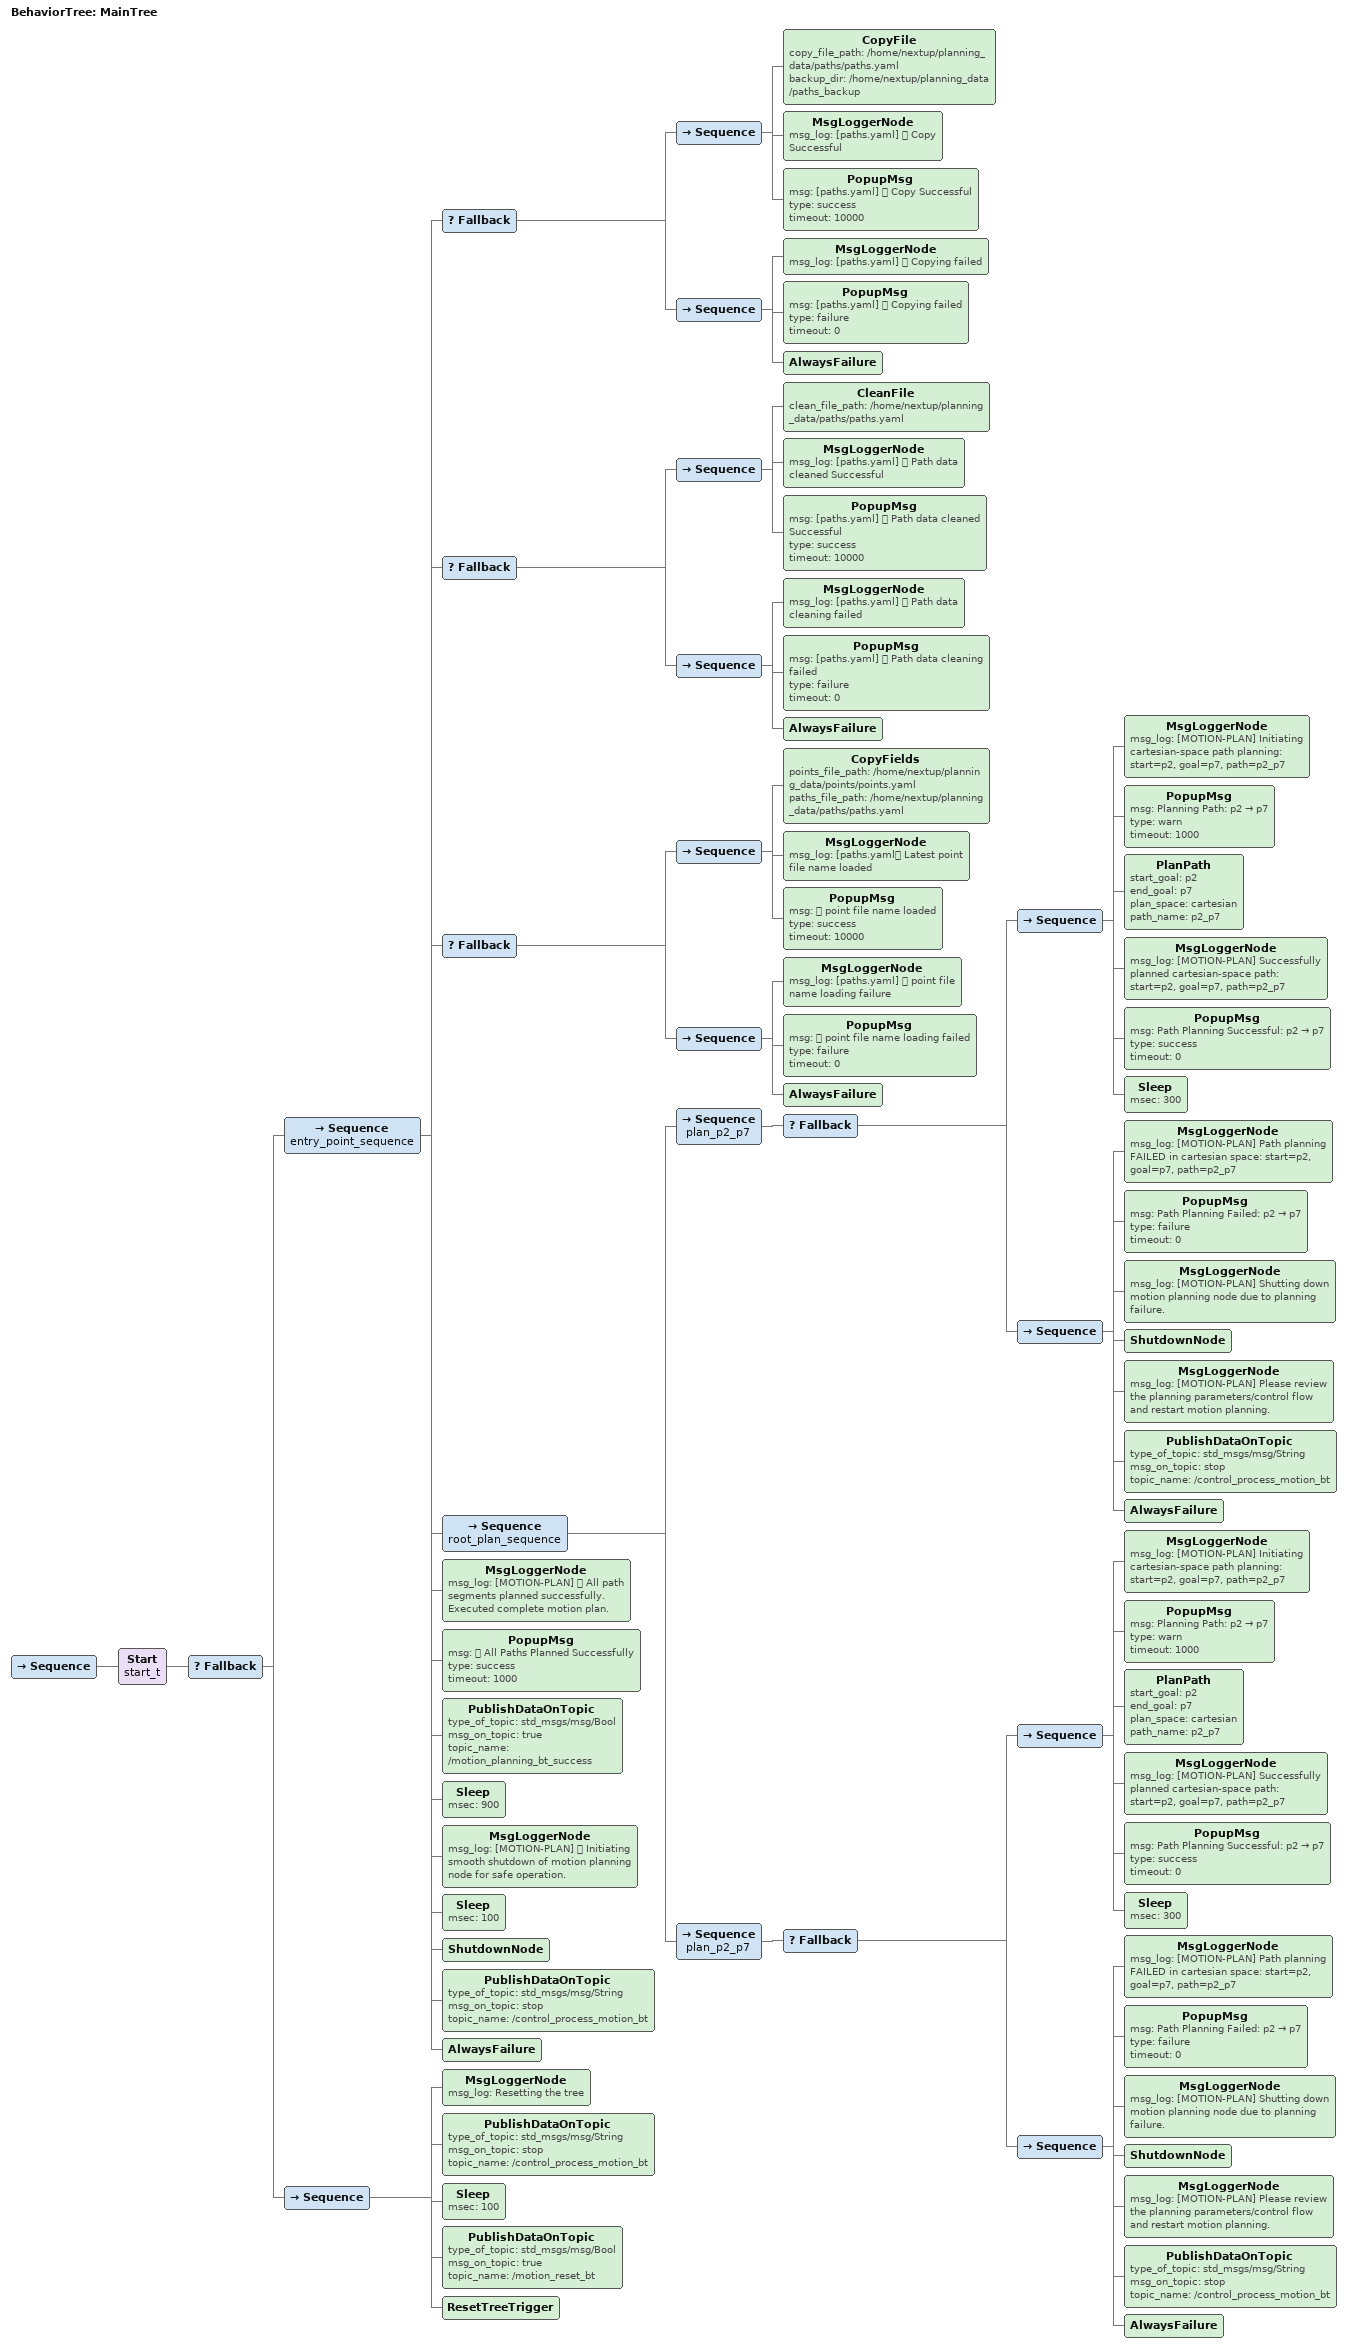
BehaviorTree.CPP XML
<root main_tree_to_execute="MainTree">
  <BehaviorTree ID="MainTree">
    <Sequence>
      <Start name="start_t">
        <Fallback>

          <Sequence name="entry_point_sequence">

            <Fallback>
              <Sequence>
                <CopyFile copy_file_path="/home/nextup/planning_data/paths/paths.yaml" backup_dir="/home/nextup/planning_data/paths_backup"/>
                <MsgLoggerNode msg_log="[paths.yaml] ✅ Copy Successful" />
                <PopupMsg msg="[paths.yaml] ✅ Copy Successful" type="success" timeout="10000" />
              </Sequence>

              <Sequence>
                <MsgLoggerNode msg_log="[paths.yaml] ❌ Copying failed" />
                <PopupMsg msg="[paths.yaml] ❌ Copying failed" type="failure" timeout="0" />
                <AlwaysFailure />
              </Sequence>
            </Fallback>

            <Fallback>
              <Sequence>
                <CleanFile clean_file_path="/home/nextup/planning_data/paths/paths.yaml"/>
                <MsgLoggerNode msg_log="[paths.yaml] ✅ Path data cleaned Successful" />
                <PopupMsg msg="[paths.yaml] ✅ Path data cleaned Successful" type="success" timeout="10000" />
              </Sequence>

              <Sequence>
                <MsgLoggerNode msg_log="[paths.yaml] ❌ Path data cleaning failed" />
                <PopupMsg msg="[paths.yaml] ❌ Path data cleaning failed" type="failure" timeout="0" />
                <AlwaysFailure />
              </Sequence>
            </Fallback>

            <Fallback>
              <Sequence>
                <CopyFields points_file_path="/home/nextup/planning_data/points/points.yaml" paths_file_path="/home/nextup/planning_data/paths/paths.yaml"/>
                <MsgLoggerNode msg_log="[paths.yaml✅ Latest point file name loaded" />
                <PopupMsg msg="✅ point file name loaded" type="success" timeout="10000" />
              </Sequence>

              <Sequence>
                <MsgLoggerNode msg_log="[paths.yaml] ❌ point file name loading failure" />
                <PopupMsg msg="❌ point file name loading failed" type="failure" timeout="0" />
                <AlwaysFailure />
              </Sequence>
            </Fallback>
            <!-- above fix -->

            <Sequence name="root_plan_sequence">

              <Sequence name="plan_p2_p7">
                <Fallback>
                  <Sequence>
                    <MsgLoggerNode
                      msg_log="[MOTION-PLAN] Initiating cartesian-space path planning: start=p2, goal=p7, path=p2_p7" />
                    <PopupMsg msg="Planning Path: p2 → p7" type="warn" timeout="1000" />
                    <PlanPath start_goal="p2" end_goal="p7" plan_space="cartesian" path_name="p2_p7" />
                    <MsgLoggerNode
                      msg_log="[MOTION-PLAN] Successfully planned cartesian-space path: start=p2, goal=p7, path=p2_p7" />
                    <PopupMsg msg="Path Planning Successful: p2 → p7" type="success" timeout="0" />
                    <Sleep msec="300" />
                  </Sequence>
                  <Sequence>
                    <MsgLoggerNode
                      msg_log="[MOTION-PLAN] Path planning FAILED in cartesian space: start=p2, goal=p7, path=p2_p7" />
                    <PopupMsg msg="Path Planning Failed: p2 → p7" type="failure" timeout="0" />
                    <MsgLoggerNode
                      msg_log="[MOTION-PLAN] Shutting down motion planning node due to planning failure." />
                    <ShutdownNode />
                    <MsgLoggerNode
                      msg_log="[MOTION-PLAN] Please review the planning parameters/control flow and restart motion planning." />
                    <PublishDataOnTopic type_of_topic="std_msgs/msg/String" msg_on_topic="stop"
                      topic_name="/control_process_motion_bt" />
                    <AlwaysFailure />
                  </Sequence>
                </Fallback>
              </Sequence>

              <Sequence name="plan_p2_p7">
                <Fallback>
                  <Sequence>
                    <MsgLoggerNode
                      msg_log="[MOTION-PLAN] Initiating cartesian-space path planning: start=p2, goal=p7, path=p2_p7" />
                    <PopupMsg msg="Planning Path: p2 → p7" type="warn" timeout="1000" />
                    <PlanPath start_goal="p2" end_goal="p7" plan_space="cartesian" path_name="p2_p7" />
                    <MsgLoggerNode
                      msg_log="[MOTION-PLAN] Successfully planned cartesian-space path: start=p2, goal=p7, path=p2_p7" />
                    <PopupMsg msg="Path Planning Successful: p2 → p7" type="success" timeout="0" />
                    <Sleep msec="300" />
                  </Sequence>
                  <Sequence>
                    <MsgLoggerNode
                      msg_log="[MOTION-PLAN] Path planning FAILED in cartesian space: start=p2, goal=p7, path=p2_p7" />
                    <PopupMsg msg="Path Planning Failed: p2 → p7" type="failure" timeout="0" />
                    <MsgLoggerNode
                      msg_log="[MOTION-PLAN] Shutting down motion planning node due to planning failure." />
                    <ShutdownNode />
                    <MsgLoggerNode
                      msg_log="[MOTION-PLAN] Please review the planning parameters/control flow and restart motion planning." />
                    <PublishDataOnTopic type_of_topic="std_msgs/msg/String" msg_on_topic="stop"
                      topic_name="/control_process_motion_bt" />
                    <AlwaysFailure />
                  </Sequence>
                </Fallback>
              </Sequence>

            </Sequence>

            <!-- below fix -->

            <MsgLoggerNode
              msg_log="[MOTION-PLAN] ✅ All path segments planned successfully. Executed complete motion plan." />
            <PopupMsg msg="✅ All Paths Planned Successfully" type="success" timeout="1000" />
            <PublishDataOnTopic type_of_topic="std_msgs/msg/Bool" msg_on_topic="true"
              topic_name="/motion_planning_bt_success" />
            <Sleep msec="900" />

            <MsgLoggerNode
              msg_log="[MOTION-PLAN] 🛑 Initiating smooth shutdown of motion planning node for safe operation." />
            <Sleep msec="100" />
            <ShutdownNode />
            <PublishDataOnTopic type_of_topic="std_msgs/msg/String" msg_on_topic="stop"
              topic_name="/control_process_motion_bt" />
            <AlwaysFailure />
          </Sequence>

          <Sequence>
            <MsgLoggerNode msg_log="Resetting the tree" />
            <PublishDataOnTopic type_of_topic="std_msgs/msg/String" msg_on_topic="stop"
            topic_name="/control_process_motion_bt" />
            <Sleep msec="100" />
            <PublishDataOnTopic type_of_topic="std_msgs/msg/Bool"
              msg_on_topic="true"
              topic_name="/motion_reset_bt" />
            <ResetTreeTrigger />
          </Sequence>

        </Fallback>

      </Start>
    </Sequence>
  </BehaviorTree>
</root>
